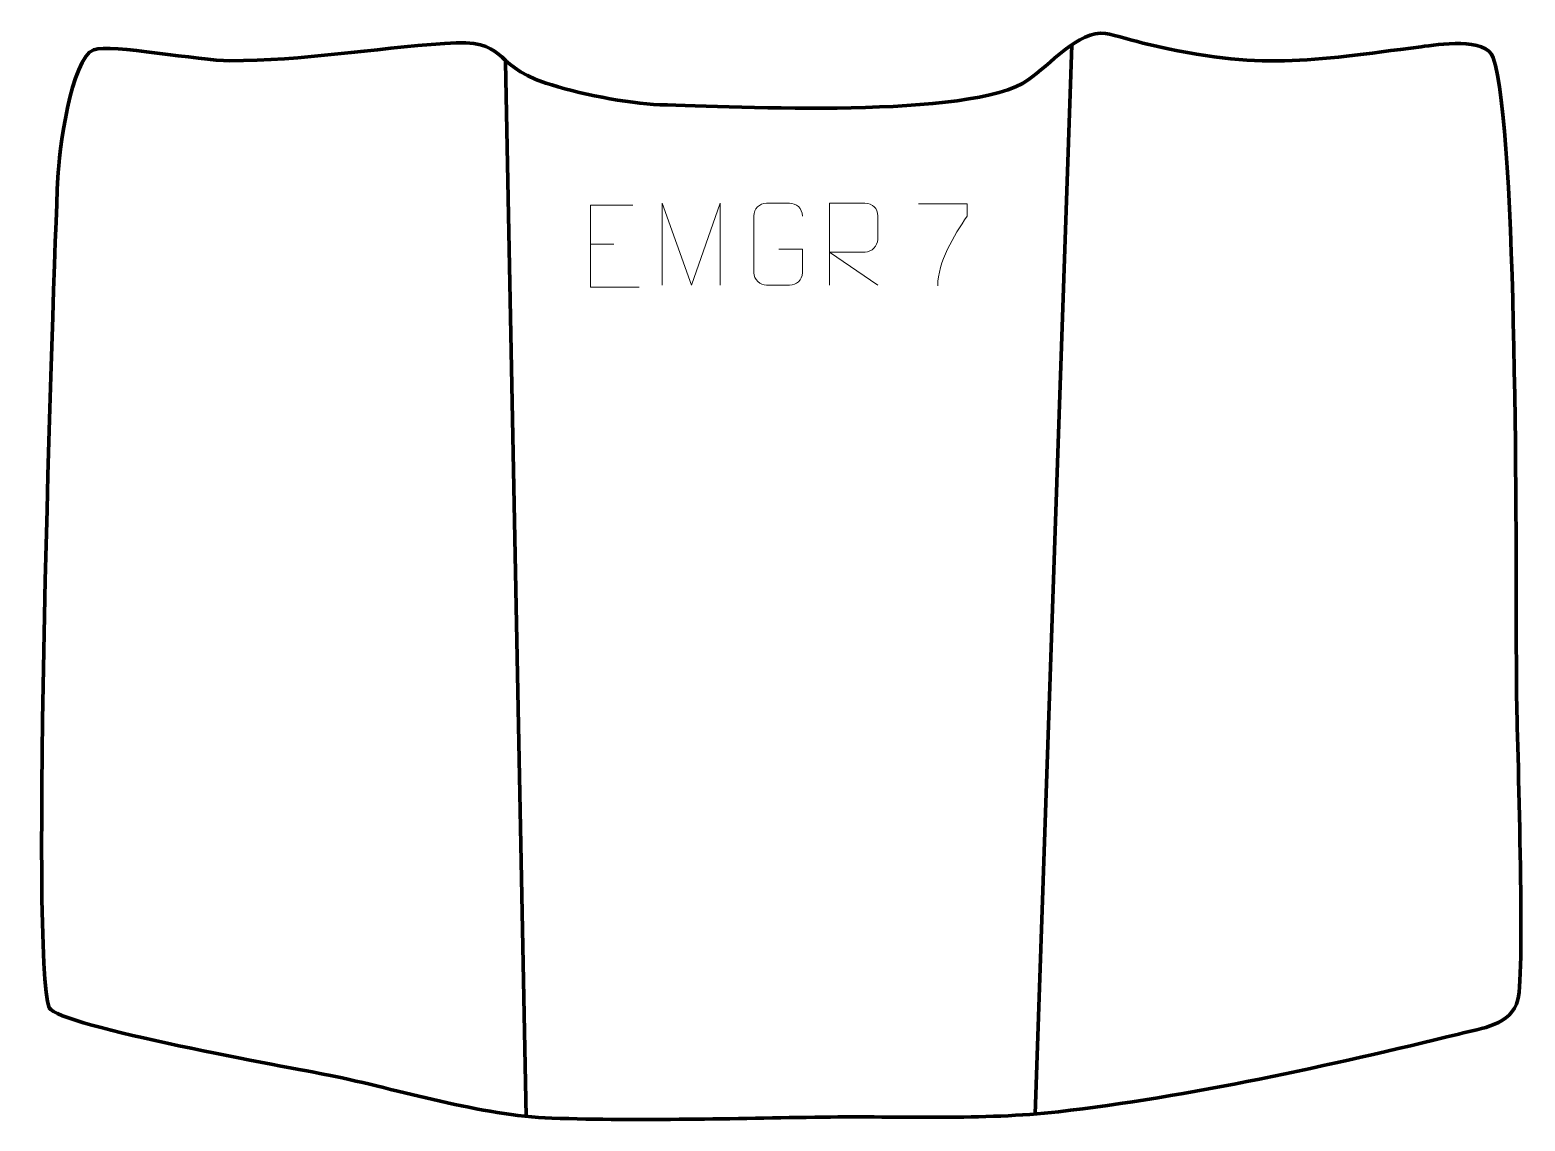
# Model space of a CAD drawing. Header units: millimetres. Extents: x -498 to -43, y 253 to 586.
import ezdxf

# ---------------------------------------------------------------- set-up
doc = ezdxf.new("R2010")
doc.units = ezdxf.units.MM
doc.header["$MEASUREMENT"] = 0
doc.layers.add('layer 2', color=7, linetype='Continuous')
doc.layers.add('layer 3', color=7, linetype='Continuous')

msp = doc.modelspace()

# ---------------------------------------------------------------- linework, layer by layer
at = {"layer": 'layer 2', "color": 140, "lineweight": 158}
for points in [[(-180.9257, 581.2181), (-180.9257, 581.2181), (-192.1088, 255.4154), (-192.1088, 255.4154)], [(-353.4839, 576.0078), (-353.4839, 576.0078), (-347.1405, 254.6873), (-347.1405, 254.6873)]]:
    msp.add_open_spline(points, degree=3, dxfattribs=at)
at = {"layer": 'layer 3', "color": 242, "lineweight": 158}
msp.add_open_spline([(-306.4703, 563.0165), (-283.056, 562.446), (-211.7126, 558.57), (-194.2214, 570.5751), (-194.2214, 570.5751), (-187.7658, 575.006), (-178.8592, 585.8334), (-170.7179, 584.7439), (-170.7179, 584.7439), (-167.6382, 584.3317), (-161.4691, 582.2654), (-157.916, 581.4401), (-157.916, 581.4401), (-122.9706, 573.4378), (-109.2252, 576.2657), (-74.512, 580.7116), (-74.512, 580.7116), (-69.528, 581.3499), (-54.7496, 583.7465), (-52.5702, 577.3413), (-52.5702, 577.3413), (-45.0883, 555.3521), (-45.6635, 425.5409), (-45.5389, 393.8372), (-45.5389, 393.8372), (-45.5255, 390.4421), (-45.5095, 387.0472), (-45.4732, 383.6522), (-45.4732, 383.6522), (-45.2737, 369.246), (-42.8745, 298.5747), (-45.0589, 290.2889), (-45.0589, 290.2889), (-47.1479, 282.3655), (-55.9447, 281.592), (-63.0984, 279.7746), (-63.0984, 279.7746), (-101.8128, 270.2636), (-145.5204, 260.6318), (-185.0314, 256.1014), (-185.0314, 256.1014), (-207.931, 253.4757), (-233.3668, 254.7941), (-256.6625, 254.4527), (-256.6625, 254.4527), (-284.258, 254.0484), (-311.7719, 253.2352), (-339.3725, 254.1402), (-339.3725, 254.1402), (-360.8311, 254.8739), (-385.7546, 262.8152), (-407.2452, 267.2469), (-407.2452, 267.2469), (-418.5375, 269.5205), (-489.379, 282.0394), (-492.4797, 287.8103), (-492.4797, 287.8103), (-498.3426, 301.7121), (-491.2461, 508.1617), (-489.8454, 540.8113), (-489.8454, 540.8113), (-489.5413, 547.899), (-485.8261, 577.4089), (-478.8972, 579.7936), (-478.8972, 579.7936), (-473.6929, 581.5847), (-446.4262, 576.4444), (-437.4625, 576.4193), (-437.4625, 576.4193), (-414.8801, 576.4553), (-394.1516, 580.1321), (-371.9566, 581.7337), (-371.9566, 581.7337), (-351.8045, 583.1879), (-358.8553, 575.5596), (-341.1946, 569.6196), (-341.1946, 569.6196), (-331.9457, 566.5089), (-316.2335, 563.3982), (-306.4703, 563.0165)], degree=3, knots=[0, 0, 0, 0, 0.04761905, 0.04761905, 0.04761905, 0.04761905, 0.0952381, 0.0952381, 0.0952381, 0.0952381, 0.14285714, 0.14285714, 0.14285714, 0.14285714, 0.19047619, 0.19047619, 0.19047619, 0.19047619, 0.23809524, 0.23809524, 0.23809524, 0.23809524, 0.28571429, 0.28571429, 0.28571429, 0.28571429, 0.33333333, 0.33333333, 0.33333333, 0.33333333, 0.38095238, 0.38095238, 0.38095238, 0.38095238, 0.42857143, 0.42857143, 0.42857143, 0.42857143, 0.47619048, 0.47619048, 0.47619048, 0.47619048, 0.52380952, 0.52380952, 0.52380952, 0.52380952, 0.57142857, 0.57142857, 0.57142857, 0.57142857, 0.61904762, 0.61904762, 0.61904762, 0.61904762, 0.66666667, 0.66666667, 0.66666667, 0.66666667, 0.71428571, 0.71428571, 0.71428571, 0.71428571, 0.76190476, 0.76190476, 0.76190476, 0.76190476, 0.80952381, 0.80952381, 0.80952381, 0.80952381, 0.85714286, 0.85714286, 0.85714286, 0.85714286, 0.9047619, 0.9047619, 0.9047619, 0.9047619, 1, 1, 1, 1], dxfattribs=at)
at = {"layer": 'layer 3', "color": 250, "lineweight": 9}
for points, knots in [([(-305.7224, 508.0212), (-305.7224, 508.0212), (-305.7224, 532.9791), (-305.7224, 532.9791), (-305.7224, 532.9791), (-305.7224, 532.9791), (-296.7973, 508.0212), (-296.7973, 508.0212), (-296.7973, 508.0212), (-296.7973, 508.0212), (-288.0374, 532.9786), (-288.0374, 532.9786), (-288.0374, 532.9786), (-288.0374, 532.9786), (-288.0374, 508.0212), (-288.0374, 508.0212)], [0, 0, 0, 0, 0.2, 0.2, 0.2, 0.2, 0.4, 0.4, 0.4, 0.4, 0.6, 0.6, 0.6, 0.6, 1, 1, 1, 1]), ([(-270.1624, 519.0089), (-270.1624, 519.0089), (-262.9943, 519.0089), (-262.9943, 519.0089), (-262.9943, 519.0089), (-262.9943, 519.0089), (-262.9943, 511.8408), (-262.9943, 511.8408), (-262.9943, 511.8408), (-263.134, 509.5174), (-264.8112, 508.0378), (-266.959, 508.027), (-266.959, 508.027), (-269.2908, 508.0274), (-271.6228, 508.0274), (-273.9543, 508.027), (-273.9543, 508.027), (-275.8792, 507.9216), (-277.8514, 509.8061), (-277.8402, 511.8234), (-277.8402, 511.8234), (-277.8398, 517.5935), (-277.8398, 523.3632), (-277.8402, 529.1325), (-277.8402, 529.1325), (-277.836, 531.2706), (-276.0892, 532.9898), (-273.9369, 532.9764), (-273.9369, 532.9764), (-271.6112, 532.9764), (-269.2851, 532.9764), (-266.959, 532.9764), (-266.959, 532.9764), (-265.0123, 533.0118), (-263.0209, 531.5203), (-262.9943, 529.0826)], [0, 0, 0, 0, 0.1, 0.1, 0.1, 0.1, 0.2, 0.2, 0.2, 0.2, 0.3, 0.3, 0.3, 0.3, 0.4, 0.4, 0.4, 0.4, 0.5, 0.5, 0.5, 0.5, 0.6, 0.6, 0.6, 0.6, 0.7, 0.7, 0.7, 0.7, 0.8, 0.8, 0.8, 0.8, 1, 1, 1, 1]), ([(-254.7493, 508.0232), (-254.7493, 508.0232), (-254.7493, 532.9767), (-254.7493, 532.9767), (-254.7493, 532.9767), (-251.1545, 532.9767), (-247.559, 532.9767), (-243.9638, 532.9767), (-243.9638, 532.9767), (-241.6385, 532.939), (-240.0812, 531.449), (-240.0853, 529.0826), (-240.0853, 529.0826), (-240.0857, 527.0471), (-240.0857, 523.9877), (-240.0853, 521.9517), (-240.0853, 521.9517), (-240.0918, 520.0762), (-241.9041, 518.1344), (-243.9136, 518.1153), (-243.9136, 518.1153), (-243.9136, 518.1153), (-254.7493, 518.1153), (-254.7493, 518.1153), (-254.7493, 518.1153), (-254.7493, 518.1153), (-240.0946, 508.0232), (-240.0946, 508.0232)], [0, 0, 0, 0, 0.125, 0.125, 0.125, 0.125, 0.25, 0.25, 0.25, 0.25, 0.375, 0.375, 0.375, 0.375, 0.5, 0.5, 0.5, 0.5, 0.625, 0.625, 0.625, 0.625, 0.75, 0.75, 0.75, 0.75, 1, 1, 1, 1]), ([(-314.7115, 532.3796), (-314.7115, 532.3796), (-327.5854, 532.3796), (-327.5854, 532.3796), (-327.5854, 532.3796), (-327.5854, 532.3796), (-327.5854, 507.426), (-327.5854, 507.426), (-327.5854, 507.426), (-327.5854, 507.426), (-312.7196, 507.426), (-312.7196, 507.426)], [0, 0, 0, 0, 0.25, 0.25, 0.25, 0.25, 0.5, 0.5, 0.5, 0.5, 1, 1, 1, 1]), ([(-227.6835, 532.7892), (-227.6835, 532.7892), (-212.8674, 532.7892), (-212.8674, 532.7892), (-212.8674, 532.7892), (-212.8677, 531.5396), (-212.8677, 530.29), (-212.8674, 529.0402), (-212.8674, 529.0402), (-216.8618, 523.0431), (-221.777, 515.2095), (-221.777, 507.8307)], [0, 0, 0, 0, 0.25, 0.25, 0.25, 0.25, 0.5, 0.5, 0.5, 0.5, 1, 1, 1, 1])]:
    msp.add_open_spline(points, degree=3, knots=knots, dxfattribs=at)
msp.add_open_spline([(-327.5854, 520.4999), (-327.5854, 520.4999), (-320.4173, 520.4999), (-320.4173, 520.4999)], degree=3, dxfattribs=at)

doc.saveas('drawing.dxf')
